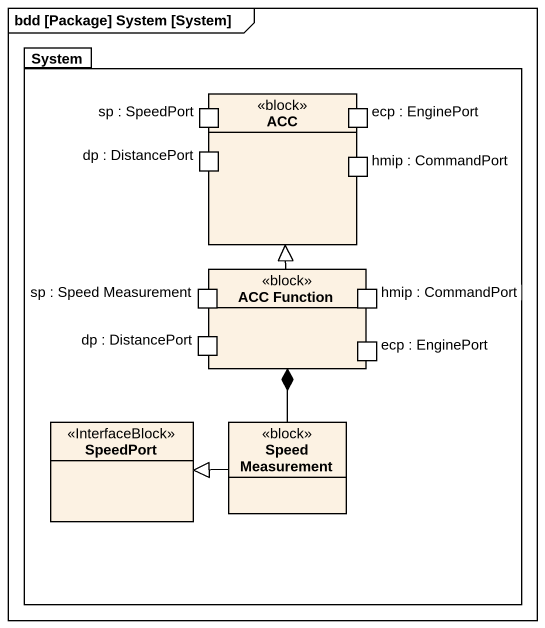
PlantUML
@startuml
mainframe bdd [Package] System [System]
allowmixing
hide circle
hide empty members
package System {
  rectangle ACC <<block>> {
    port "sp : SpeedPort" as sp
    port "ecp : EnginePort" as ecp
    port "dp : DistancePort" as dp
    port "hmip : CommandPort" as hmip
  }
  rectangle "ACC Function" as ACC_Function <<block>> {
    port "sp : Speed Measurement" as sp_2
    port "hmip : CommandPort" as hmip_2
    port "dp : DistancePort" as dp_2
    port "ecp : EnginePort" as ecp_2
  }
  class SpeedPort <<InterfaceBlock>>
  class "Speed Measurement" as Speed_Measurement <<block>>
}
ACC_Function -up-|> ACC
Speed_Measurement -up-* ACC_Function
Speed_Measurement -left-|> SpeedPort
@enduml
